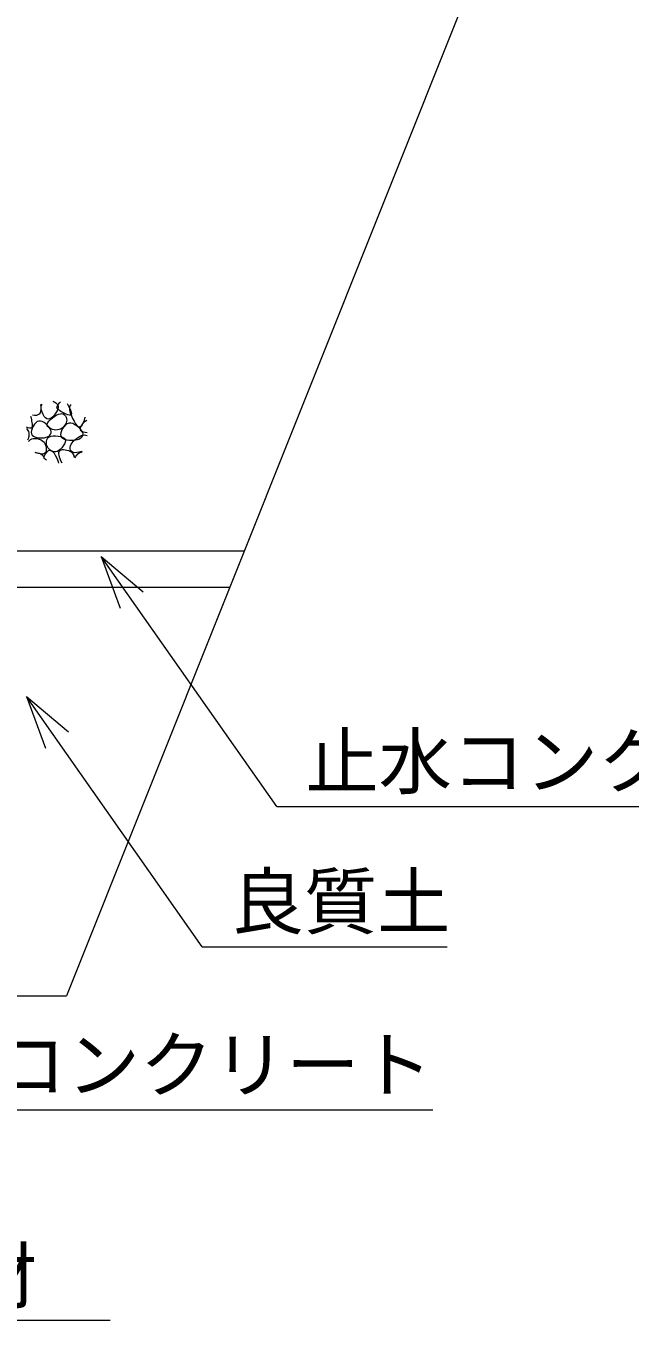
# Model space of a CAD drawing. Units: millimetres, scale not verified. Extents: x 0 to 118900, y 0 to 84100.
# Drawn here: x 54794 to 56445, y 9749 to 13283 of the extents above; entities that cross this region are included whole.
import ezdxf
from ezdxf.enums import TextEntityAlignment as Align

# ---------------------------------------------------------------- set-up
doc = ezdxf.new("R2010")
doc.units = ezdxf.units.MM
doc.header["$LTSCALE"] = 100
doc.layers.add('0_2', color=7, linetype='Continuous', lineweight=18)
doc.layers.add('D-STR-DIM', color=4, linetype='Continuous', lineweight=9)
doc.styles.add('ＭＳ ゴシック', font='')
doc.styles.get('ＭＳ ゴシック').set_extended_font_data('MS Gothic')

msp = doc.modelspace()

# ---------------------------------------------------------------- linework, layer by layer
at = {"layer": '0_2', "color": 4, "lineweight": 9}
for p, q in [((59305.1, 21634.5), (54905.1, 10634.5)), ((54077.5, 11850), (55391.4, 11850)), ((54027.5, 11750), (55351.4, 11750)), ((53819.7, 10634.5), (54905.1, 10634.5))]:
    msp.add_line(p, q, dxfattribs=at)
at = {"layer": '0_2'}
for p, q in [((54834.6, 12230.8), (54833, 12226.5)), ((54835.4, 12236.1), (54834.6, 12230.8)), ((54834.7, 12248.9), (54835.3, 12242.4)), ((54835.3, 12242.4), (54835.4, 12236.1)), ((54836, 12243.2), (54836.9, 12247.1)), ((54836, 12238.8), (54836, 12243.2)), ((54836.9, 12233.8), (54836, 12238.8)), ((54836.9, 12247.1), (54838.6, 12250.5)), ((54838.7, 12228.3), (54836.9, 12233.8)), ((54841.3, 12222.3), (54838.7, 12228.3)), ((54868.1, 12257.9), (54871.9, 12256.3)), ((54871.9, 12256.3), (54875.8, 12254.1)), ((54875.8, 12254.1), (54879.1, 12251.4)), ((54879.6, 12231.6), (54876.5, 12226.4)), ((54879.1, 12251.4), (54881.3, 12248.3)), ((54879.3, 12241), (54879.6, 12242.7)), ((54879.4, 12239.5), (54879.3, 12241)), ((54880, 12238), (54879.4, 12239.5)), ((54879.6, 12242.7), (54880.2, 12244.6)), ((54881.6, 12236.4), (54879.6, 12231.6)), ((54881.4, 12236.4), (54880, 12238)), ((54880.2, 12244.6), (54881.2, 12246.7)), ((54881.2, 12246.7), (54882.6, 12248.9)), ((54881.3, 12248.3), (54882.5, 12244.8)), ((54883.4, 12234.5), (54881.4, 12236.4)), ((54882.6, 12240.8), (54881.6, 12236.4)), ((54882.5, 12244.8), (54882.6, 12240.8)), ((54882.6, 12248.9), (54884.3, 12251.3)), ((54886.1, 12232.5), (54883.4, 12234.5)), ((54884.3, 12251.3), (54886.4, 12253.9)), ((54889.6, 12230.4), (54886.1, 12232.5)), ((54886.4, 12253.9), (54888.9, 12256.6)), ((54893.7, 12228.1), (54889.6, 12230.4)), ((54898.5, 12225.6), (54893.7, 12228.1)), ((54906.7, 12251.6), (54910.1, 12246.5)), ((54910.1, 12246.5), (54913.5, 12240.1)), ((54913.4, 12242.1), (54913.2, 12238.7)), ((54913.2, 12238.7), (54913.7, 12234.6)), ((54914.3, 12244.8), (54913.4, 12242.1)), ((54913.5, 12240.1), (54916.5, 12233.7)), ((54913.7, 12234.6), (54914.8, 12229.8)), ((54915.7, 12246.9), (54914.3, 12244.8)), ((54914.8, 12229.8), (54916.6, 12224.3)), ((54917.8, 12248.5), (54915.7, 12246.9)), ((54916.5, 12233.7), (54918.2, 12228.6)), ((54918.2, 12228.6), (54918.8, 12224.6)), ((54806.6, 12217.8), (54807.5, 12214.8)), ((54807.5, 12214.8), (54808.4, 12211.6)), ((54808.4, 12211.6), (54809.3, 12208)), ((54809.3, 12208), (54810.1, 12204.1)), ((54810.1, 12204.1), (54810.9, 12199.9)), ((54810.9, 12199.9), (54811.6, 12195.3)), ((54811.6, 12195.3), (54811.9, 12191.1)), ((54818.3, 12219.1), (54812.5, 12219.8)), ((54817.5, 12195.3), (54814, 12189.7)), ((54821.3, 12199.6), (54817.5, 12195.3)), ((54823.2, 12219.5), (54818.3, 12219.1)), ((54825.4, 12202.5), (54821.3, 12199.6)), ((54827.3, 12220.8), (54823.2, 12219.5)), ((54829.6, 12204), (54825.4, 12202.5)), ((54830.5, 12223.2), (54827.3, 12220.8)), ((54834.2, 12204.1), (54829.6, 12204)), ((54833, 12226.5), (54830.5, 12223.2)), ((54838.9, 12202.8), (54834.2, 12204.1)), ((54843.9, 12200.1), (54838.9, 12202.8)), ((54844.5, 12216.8), (54841.3, 12222.3)), ((54849.2, 12196), (54843.9, 12200.1)), ((54847.8, 12212.8), (54844.5, 12216.8)), ((54851.4, 12210.3), (54847.8, 12212.8)), ((54854, 12191.3), (54849.2, 12196)), ((54855.2, 12209.3), (54851.4, 12210.3)), ((54852.8, 12195.8), (54854.1, 12199.7)), ((54852.8, 12192.3), (54852.8, 12195.8)), ((54854.1, 12199.7), (54856.9, 12203.9)), ((54859.2, 12209.9), (54855.2, 12209.3)), ((54856.9, 12203.9), (54861.2, 12208.4)), ((54863.3, 12212), (54859.2, 12209.9)), ((54861.2, 12208.4), (54866.9, 12213.2)), ((54867.7, 12215.6), (54863.3, 12212)), ((54866.9, 12213.2), (54873, 12217.6)), ((54872.3, 12220.7), (54867.7, 12215.6)), ((54876.5, 12226.4), (54872.3, 12220.7)), ((54873, 12217.6), (54878.7, 12220.9)), ((54878.7, 12220.9), (54883.8, 12223.1)), ((54883.8, 12223.1), (54888.5, 12224.2)), ((54888.5, 12224.2), (54892.7, 12224.3)), ((54892.7, 12224.3), (54896.3, 12223.3)), ((54896.3, 12223.3), (54899.5, 12221.2)), ((54904.1, 12223), (54898.5, 12225.6)), ((54902.9, 12193.7), (54898.6, 12189.4)), ((54899.5, 12221.2), (54902.2, 12218)), ((54902.9, 12195.6), (54900.3, 12191.9)), ((54902.2, 12218), (54904.2, 12214.2)), ((54904.7, 12199.3), (54902.9, 12195.6)), ((54907.4, 12196.6), (54902.9, 12193.7)), ((54909.3, 12220.9), (54904.1, 12223)), ((54904.2, 12214.2), (54905.5, 12210.5)), ((54905.7, 12203), (54904.7, 12199.3)), ((54905.5, 12210.5), (54906, 12206.8)), ((54906, 12206.8), (54905.7, 12203)), ((54912.3, 12198.1), (54907.4, 12196.6)), ((54913.5, 12220), (54909.3, 12220.9)), ((54917.4, 12198.2), (54912.3, 12198.1)), ((54916.4, 12220.3), (54913.5, 12220)), ((54918.2, 12221.9), (54916.4, 12220.3)), ((54916.6, 12224.3), (54919, 12218.1)), ((54922.8, 12196.9), (54917.4, 12198.2)), ((54918.8, 12224.6), (54918.2, 12221.9)), ((54919, 12218.1), (54922.1, 12211.2)), ((54922.1, 12211.2), (54925.9, 12203.6)), ((54928.4, 12194.1), (54922.8, 12196.9)), ((54925.9, 12203.6), (54929.9, 12196.7)), ((54934.3, 12190), (54928.4, 12194.1)), ((54929.9, 12196.7), (54933.8, 12191.8)), ((54944.6, 12189.7), (54947.9, 12193.1)), ((54945.2, 12189.6), (54947, 12193)), ((54947, 12193), (54949.5, 12196.4)), ((54947.9, 12193.1), (54951.1, 12198.5)), ((54949.5, 12196.4), (54952.6, 12199.8)), ((54951.1, 12198.5), (54954.1, 12206)), ((54952.6, 12199.8), (54956.3, 12203.3)), ((54954.1, 12206), (54956.5, 12214.2)), ((54956.3, 12203.3), (54960.6, 12206.8)), ((54800.5, 12185.5), (54795.6, 12187.5)), ((54796.1, 12183.5), (54798.3, 12181.1)), ((54798.3, 12181.1), (54800.1, 12178.3)), ((54800.1, 12178.3), (54801.4, 12175.2)), ((54804.5, 12184.6), (54800.5, 12185.5)), ((54801.7, 12158.7), (54800.6, 12155.4)), ((54801.4, 12175.2), (54802.2, 12171.9)), ((54802.4, 12162), (54801.7, 12158.7)), ((54802.2, 12171.9), (54802.7, 12168.6)), ((54802.7, 12165.3), (54802.4, 12162)), ((54802.7, 12168.6), (54802.7, 12165.3)), ((54807.6, 12184.7), (54804.5, 12184.6)), ((54809.9, 12185.8), (54807.6, 12184.7)), ((54809.4, 12178.2), (54809, 12173.5)), ((54809, 12173.5), (54809.7, 12169.4)), ((54811.1, 12183.6), (54809.4, 12178.2)), ((54809.7, 12169.4), (54811.6, 12165.9)), ((54811.4, 12188), (54809.9, 12185.8)), ((54814, 12189.7), (54811.1, 12183.6)), ((54811.9, 12191.1), (54811.4, 12188)), ((54811.6, 12165.9), (54814.8, 12163.1)), ((54814.8, 12163.1), (54819.1, 12160.9)), ((54819.1, 12160.9), (54824.6, 12159.4)), ((54824.6, 12159.4), (54830.5, 12158.4)), ((54830.5, 12158.4), (54835.9, 12158)), ((54835.9, 12158), (54841, 12158)), ((54841, 12158), (54845.6, 12158.5)), ((54845.6, 12158.5), (54849.8, 12159.6)), ((54849.8, 12159.6), (54853.5, 12161.1)), ((54854.3, 12189), (54852.8, 12192.3)), ((54853, 12156.4), (54855.6, 12159.1)), ((54853.5, 12161.1), (54856.9, 12163.1)), ((54857.9, 12186.9), (54854, 12191.3)), ((54857.3, 12186.1), (54854.3, 12189)), ((54855.6, 12159.1), (54859.2, 12161.2)), ((54856.9, 12163.1), (54859.8, 12165.7)), ((54861.7, 12183.4), (54857.3, 12186.1)), ((54860.7, 12182.7), (54857.9, 12186.9)), ((54859.2, 12161.2), (54863.6, 12162.6)), ((54859.8, 12165.7), (54862, 12168.6)), ((54862.5, 12178.8), (54860.7, 12182.7)), ((54866.7, 12181.3), (54861.7, 12183.4)), ((54862, 12168.6), (54863.2, 12171.7)), ((54863.4, 12175.1), (54862.5, 12178.8)), ((54863.2, 12171.7), (54863.4, 12175.1)), ((54863.6, 12162.6), (54868.9, 12163.3)), ((54871.5, 12180), (54866.7, 12181.3)), ((54868.9, 12163.3), (54875.2, 12163.4)), ((54876.2, 12179.4), (54871.5, 12180)), ((54875.2, 12163.4), (54882.4, 12162.8)), ((54880.7, 12179.6), (54876.2, 12179.4)), ((54885, 12180.6), (54880.7, 12179.6)), ((54882.4, 12162.8), (54889.3, 12161.5)), ((54889.2, 12182.3), (54885, 12180.6)), ((54889.4, 12172.2), (54888.9, 12167.4)), ((54888.9, 12167.4), (54889.8, 12163.2)), ((54893.1, 12184.9), (54889.2, 12182.3)), ((54889.3, 12161.5), (54894.7, 12159.6)), ((54891.3, 12177.6), (54889.4, 12172.2)), ((54889.8, 12163.2), (54891.9, 12159.7)), ((54894.5, 12183.7), (54891.3, 12177.6)), ((54891.9, 12159.7), (54895.5, 12156.9)), ((54897, 12188.2), (54893.1, 12184.9)), ((54898.6, 12189.4), (54894.5, 12183.7)), ((54894.7, 12159.6), (54898.7, 12157.2)), ((54900.3, 12191.9), (54897, 12188.2)), ((54932.6, 12156.3), (54938.1, 12160.1)), ((54933.8, 12191.8), (54937.5, 12189)), ((54939.8, 12185.3), (54934.3, 12190)), ((54937.5, 12189), (54941.1, 12188.3)), ((54938.1, 12160.1), (54943.7, 12163.3)), ((54944.2, 12180.9), (54939.8, 12185.3)), ((54941.1, 12188.3), (54944.6, 12189.7)), ((54943.1, 12157), (54946.4, 12159.5)), ((54943.4, 12183), (54944, 12186.3)), ((54943.7, 12179.9), (54943.4, 12183)), ((54945.2, 12177.3), (54943.7, 12179.9)), ((54943.7, 12163.3), (54948.9, 12165.3)), ((54944, 12186.3), (54945.2, 12189.6)), ((54947.4, 12176.7), (54944.2, 12180.9)), ((54947.7, 12175.2), (54945.2, 12177.3)), ((54946.4, 12159.5), (54948.9, 12162.4)), ((54949.5, 12172.7), (54947.4, 12176.7)), ((54951.3, 12173.6), (54947.7, 12175.2)), ((54948.9, 12165.3), (54953.6, 12166.1)), ((54948.9, 12162.4), (54950.2, 12165.6)), ((54950.4, 12169.1), (54949.5, 12172.7)), ((54950.2, 12165.6), (54950.4, 12169.1)), ((54956.1, 12172.4), (54951.3, 12173.6)), ((54953.6, 12166.1), (54957.8, 12165.8)), ((54961.9, 12171.7), (54956.1, 12172.4)), ((54957.8, 12165.8), (54961.5, 12164.2)), ((54800.6, 12155.4), (54799.2, 12152)), ((54801.1, 12148.3), (54803.8, 12151.2)), ((54803.8, 12151.2), (54806.9, 12153.5)), ((54806.9, 12153.5), (54810.4, 12155.2)), ((54810.4, 12155.2), (54814.3, 12156.2)), ((54814.3, 12156.2), (54818.5, 12156.5)), ((54818.5, 12156.5), (54823.1, 12156.2)), ((54823.1, 12156.2), (54828.1, 12155.3)), ((54828.1, 12155.3), (54833, 12153.8)), ((54833, 12153.8), (54837.3, 12151.7)), ((54837.3, 12151.7), (54841, 12149.2)), ((54841, 12149.2), (54844, 12146.1)), ((54844, 12146.1), (54846.4, 12142.4)), ((54846.4, 12142.4), (54848.3, 12138.2)), ((54848.3, 12138.2), (54849.5, 12133.5)), ((54849.8, 12123.3), (54848.6, 12119.4)), ((54849.5, 12133.5), (54850.1, 12128.3)), ((54850.1, 12128.3), (54849.8, 12123.3)), ((54850.5, 12144.6), (54850.6, 12148.9)), ((54851, 12140.5), (54850.5, 12144.6)), ((54850.6, 12148.9), (54851.3, 12153)), ((54852, 12136.8), (54851, 12140.5)), ((54851.3, 12153), (54853, 12156.4)), ((54853.5, 12133.3), (54852, 12136.8)), ((54855.5, 12130.1), (54853.5, 12133.3)), ((54853.5, 12121), (54856.2, 12123.3)), ((54858, 12127.2), (54855.5, 12130.1)), ((54856.2, 12123.3), (54859.1, 12124.3)), ((54861, 12124.6), (54858, 12127.2)), ((54859.1, 12124.3), (54862, 12124)), ((54864.6, 12122.2), (54861, 12124.6)), ((54862, 12124), (54865, 12122.6)), ((54868.4, 12120.5), (54864.6, 12122.2)), ((54865, 12122.6), (54868.1, 12119.9)), ((54884.2, 12123.4), (54880.2, 12121.2)), ((54888.2, 12126.7), (54884.2, 12123.4)), ((54886.2, 12122.1), (54884.7, 12120.2)), ((54888.1, 12123.5), (54886.2, 12122.1)), ((54890.7, 12124.5), (54888.1, 12123.5)), ((54892.3, 12130.9), (54888.2, 12126.7)), ((54893.8, 12125), (54890.7, 12124.5)), ((54896.4, 12136.1), (54892.3, 12130.9)), ((54897.5, 12125), (54893.8, 12125)), ((54895.5, 12156.9), (54900.3, 12154.7)), ((54899.8, 12141.5), (54896.4, 12136.1)), ((54901.7, 12124.6), (54897.5, 12125)), ((54898.7, 12157.2), (54901.2, 12154.2)), ((54901.8, 12146.3), (54899.8, 12141.5)), ((54900.3, 12154.7), (54906.6, 12153.2)), ((54901.2, 12154.2), (54902.2, 12150.5)), ((54906.5, 12123.7), (54901.7, 12124.6)), ((54902.2, 12150.5), (54901.8, 12146.3)), ((54911.8, 12122.4), (54906.5, 12123.7)), ((54906.6, 12153.2), (54913.2, 12152.2)), ((54916.9, 12120.4), (54911.8, 12122.4)), ((54913.2, 12152.2), (54919.4, 12151.7)), ((54915.6, 12128.4), (54915.7, 12132.5)), ((54916.3, 12124.7), (54915.6, 12128.4)), ((54915.7, 12132.5), (54916.6, 12136.6)), ((54918, 12121.8), (54916.3, 12124.7)), ((54916.6, 12136.6), (54918.2, 12140.6)), ((54918.2, 12140.6), (54920.6, 12144.6)), ((54919.4, 12151.7), (54925.1, 12151.8)), ((54920.6, 12144.6), (54923.8, 12148.5)), ((54923.8, 12148.5), (54927.8, 12152.4)), ((54925.1, 12151.8), (54930.3, 12152.3)), ((54927.8, 12152.4), (54932.6, 12156.3)), ((54930.3, 12152.3), (54935, 12153.4)), ((54935, 12153.4), (54939.3, 12154.9)), ((54939.3, 12154.9), (54943.1, 12157)), ((54819.2, 12118.7), (54825.5, 12117.7)), ((54827.8, 12115.4), (54820.7, 12117.7)), ((54825.5, 12117.7), (54830.9, 12116.2)), ((54833.9, 12114.1), (54827.8, 12115.4)), ((54830.9, 12116.2), (54835.4, 12114.2)), ((54839.1, 12113.9), (54833.9, 12114.1)), ((54835.4, 12114.2), (54839, 12111.6)), ((54839, 12111.6), (54841.7, 12108.6)), ((54843.3, 12114.7), (54839.1, 12113.9)), ((54841.7, 12108.6), (54843.4, 12105)), ((54846.5, 12116.5), (54843.3, 12114.7)), ((54843.4, 12105), (54844.3, 12100.9)), ((54843.9, 12105.4), (54844.2, 12107.1)), ((54844, 12103.9), (54843.9, 12105.4)), ((54844.7, 12102.4), (54844, 12103.9)), ((54844.2, 12107.1), (54844.8, 12109)), ((54846, 12100.8), (54844.7, 12102.4)), ((54844.8, 12109), (54845.8, 12111.1)), ((54845.8, 12111.1), (54847.2, 12113.3)), ((54848.1, 12098.9), (54846, 12100.8)), ((54848.6, 12119.4), (54846.5, 12116.5)), ((54847.2, 12113.3), (54848.9, 12115.7)), ((54850.8, 12096.9), (54848.1, 12098.9)), ((54848.9, 12115.7), (54851.1, 12118.3)), ((54851.1, 12118.3), (54853.5, 12121)), ((54868.1, 12119.9), (54871.4, 12116)), ((54872.3, 12119.7), (54868.4, 12120.5)), ((54871.4, 12116), (54874.7, 12110.8)), ((54876.2, 12120), (54872.3, 12119.7)), ((54874.7, 12110.8), (54878.2, 12104.5)), ((54880.2, 12121.2), (54876.2, 12120)), ((54878.2, 12104.5), (54881.1, 12098.1)), ((54881.1, 12098.1), (54882.8, 12092.9)), ((54882.8, 12092.9), (54883.4, 12089)), ((54883.9, 12117.7), (54883.7, 12114.7)), ((54883.7, 12114.7), (54884.2, 12111)), ((54884.7, 12120.2), (54883.9, 12117.7)), ((54884.2, 12111), (54885.3, 12106.7)), ((54885.3, 12106.7), (54887, 12101.8)), ((54887, 12101.8), (54889.3, 12096.2)), ((54889.3, 12096.2), (54892.3, 12090.1)), ((54921, 12117.7), (54916.9, 12120.4)), ((54920.5, 12119.6), (54918, 12121.8)), ((54924.1, 12118.3), (54920.5, 12119.6)), ((54923.9, 12114.2), (54921, 12117.7)), ((54925.9, 12110), (54923.9, 12114.2)), ((54928.5, 12117.7), (54924.1, 12118.3)), ((54926.7, 12105), (54925.9, 12110)), ((54933.8, 12117.9), (54928.5, 12117.7)), ((54929.2, 12103.5), (54930.3, 12106.6)), ((54930.3, 12106.6), (54931.9, 12109.4)), ((54931.9, 12109.4), (54934.1, 12112.1)), ((54940.1, 12118.9), (54933.8, 12117.9)), ((54934.1, 12112.1), (54936.6, 12114.4)), ((54936.6, 12114.4), (54939.3, 12116.4)), ((54939.3, 12116.4), (54942.3, 12118.1)), ((54947.3, 12120.7), (54940.1, 12118.9)), ((54942.3, 12118.1), (54945.4, 12119.5)), ((54945.4, 12119.5), (54948.8, 12120.6))]:
    msp.add_line(p, q, dxfattribs=at)
at = {"layer": 'D-STR-DIM'}
for p, q in [((55000.2, 11834.3), (55051.7, 11693.4)), ((55480.1, 11151.2), (55000.2, 11834.3)), ((55000.2, 11834.3), (55115.2, 11738)), ((54796, 11451.5), (54847.6, 11310.6)), ((55276, 10768.4), (54796, 11451.5)), ((54796, 11451.5), (54911.1, 11355.3)), ((55480.1, 11151.2), (57158.1, 11151.2)), ((55276, 10768.4), (55945.7, 10768.4)), ((54228.1, 10323), (55906.1, 10323)), ((54134.1, 9749), (55024.6, 9749))]:
    msp.add_line(p, q, dxfattribs=at)

# ---------------------------------------------------------------- texts
at = {"layer": 'D-STR-DIM', "style": 'ＭＳ ゴシック'}
for s, p in [('止水コンクリート', (55558.1, 11157.3)), ('良質土', (55354, 10774.6)), ('基礎コンクリート', (54306.1, 10329.1)), ('基礎材', (54224.6, 9752.7))]:
    msp.add_text(s, height=146.6, dxfattribs=at).set_placement(p, align=Align.BOTTOM_LEFT)

doc.saveas('drawing.dxf')
